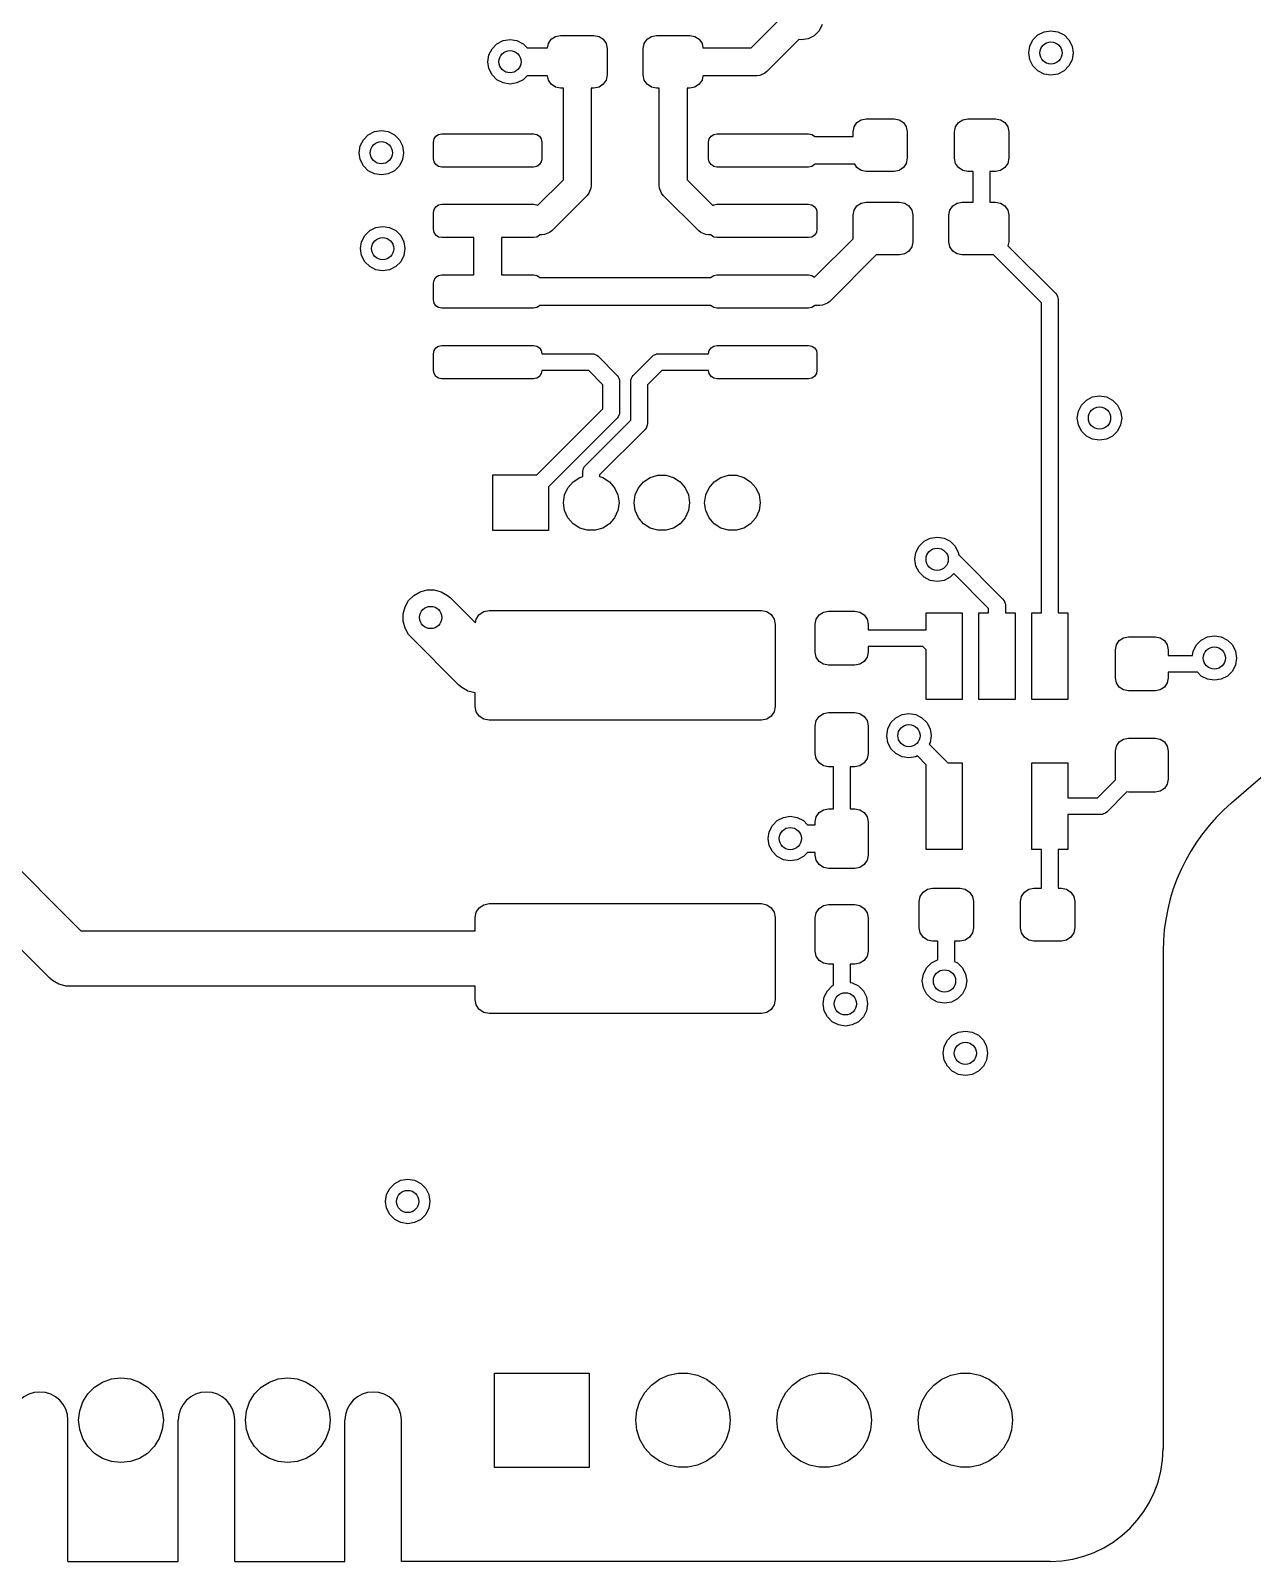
# Model space of a CAD drawing. Extents: x 116 to 183, y -110.2 to -37.6.
# Drawn here: x 149.55 to 171.53, y -110.24 to -82.69 of the extents above; entities that cross this region are included whole.
import ezdxf

# ---------------------------------------------------------------- set-up
doc = ezdxf.new("R2010")
doc.units = 0
doc.layers.add('BLACK', color=7, linetype='CONTINUOUS')

msp = doc.modelspace()

# ---------------------------------------------------------------- linework, layer by layer
at = {"layer": 'BLACK', "linetype": 'CONTINUOUS'}
for p, q in [((162.518446, -83), (163.021391, -82.497055)), ((163.795464, -82.580566), (163.738648, -82.692073)), ((157.941886, -82.926393), (158.053393, -82.869577)), ((158.053393, -82.869577), (158.177, -82.85)), ((158.177, -82.85), (158.300607, -82.869577)), ((158.300607, -82.869577), (158.412114, -82.926393)), ((158.868079, -82.921613), (158.919562, -82.844562)), ((158.919562, -82.844562), (158.996613, -82.793079)), ((158.996613, -82.793079), (159.0875, -82.775)), ((159.0875, -82.775), (159.6875, -82.775)), ((159.6875, -82.775), (159.778387, -82.793079)), ((159.778387, -82.793079), (159.855438, -82.844562)), ((159.855438, -82.844562), (159.906921, -82.921613)), ((160.593079, -82.921613), (160.644562, -82.844562)), ((160.644562, -82.844562), (160.721613, -82.793079)), ((160.721613, -82.793079), (160.8125, -82.775)), ((160.8125, -82.775), (161.4125, -82.775)), ((161.4125, -82.775), (161.503387, -82.793079)), ((161.503387, -82.793079), (161.580438, -82.844562)), ((161.580438, -82.844562), (161.631921, -82.921613)), ((163.374944, -82.850608), (162.798777, -83.426777)), ((163.415041, -82.856959), (163.374944, -82.850608)), ((163.538648, -82.837382), (163.415041, -82.856959)), ((163.650155, -82.780566), (163.538648, -82.837382)), ((163.738648, -82.692073), (163.650155, -82.780566)), ((167.529077, -82.966893), (167.585893, -82.855386)), ((167.585893, -82.855386), (167.674386, -82.766893)), ((167.674386, -82.766893), (167.785893, -82.710077)), ((167.785893, -82.710077), (167.9095, -82.6905)), ((167.9095, -82.6905), (168.033107, -82.710077)), ((168.033107, -82.710077), (168.144614, -82.766893)), ((168.144614, -82.766893), (168.233107, -82.855386)), ((168.233107, -82.855386), (168.289923, -82.966893)), ((157.777, -83.25), (157.796577, -83.126393)), ((157.796577, -83.126393), (157.853393, -83.014886)), ((157.853393, -83.014886), (157.941886, -82.926393)), ((158.412114, -82.926393), (158.485721, -83)), ((158.485721, -83), (158.852486, -83)), ((158.852486, -83), (158.868079, -82.921613)), ((159.906921, -82.921613), (159.925, -83.0125)), ((159.925, -83.0125), (159.925, -83.4875)), ((160.575, -83.0125), (160.593079, -82.921613)), ((160.575, -83.4875), (160.575, -83.0125)), ((161.631921, -82.921613), (161.647514, -83)), ((161.647514, -83), (162.518446, -83)), ((167.5095, -83.0905), (167.529077, -82.966893)), ((167.529077, -83.214107), (167.5095, -83.0905)), ((168.289923, -82.966893), (168.3095, -83.0905)), ((168.3095, -83.0905), (168.289923, -83.214107)), ((157.796577, -83.373607), (157.777, -83.25)), ((157.853393, -83.485114), (157.796577, -83.373607)), ((162.760893, -83.457867), (162.670773, -83.495196)), ((162.760897, -83.457862), (162.760893, -83.457867)), ((162.798777, -83.426777), (162.760897, -83.457862)), ((167.585893, -83.325614), (167.529077, -83.214107)), ((167.674386, -83.414107), (167.585893, -83.325614)), ((167.785893, -83.470923), (167.674386, -83.414107)), ((168.144614, -83.414107), (168.033107, -83.470923)), ((168.233107, -83.325614), (168.144614, -83.414107)), ((168.289923, -83.214107), (168.233107, -83.325614)), ((157.941886, -83.573607), (157.853393, -83.485114)), ((158.053393, -83.630423), (157.941886, -83.573607)), ((158.177, -83.65), (158.053393, -83.630423)), ((158.300607, -83.630423), (158.177, -83.65)), ((158.412114, -83.573607), (158.300607, -83.630423)), ((158.485721, -83.5), (158.412114, -83.573607)), ((158.852486, -83.5), (158.485721, -83.5)), ((158.868079, -83.578387), (158.852486, -83.5)), ((158.919562, -83.655438), (158.868079, -83.578387)), ((158.996613, -83.706921), (158.919562, -83.655438)), ((159.0875, -83.725), (158.996613, -83.706921)), ((159.1375, -83.725), (159.0875, -83.725)), ((159.1375, -85.373945), (159.1375, -83.725)), ((159.6875, -83.725), (159.6375, -83.725)), ((159.6375, -83.725), (159.6375, -85.477499)), ((159.778387, -83.706921), (159.6875, -83.725)), ((159.855438, -83.655438), (159.778387, -83.706921)), ((159.906921, -83.578387), (159.855438, -83.655438)), ((159.925, -83.4875), (159.906921, -83.578387)), ((160.593079, -83.578387), (160.575, -83.4875)), ((160.644562, -83.655438), (160.593079, -83.578387)), ((160.721613, -83.706921), (160.644562, -83.655438)), ((160.8125, -83.725), (160.721613, -83.706921)), ((160.8625, -83.725), (160.8125, -83.725)), ((160.8625, -85.477499), (160.8625, -83.725)), ((161.4125, -83.725), (161.3625, -83.725)), ((161.3625, -83.725), (161.3625, -85.373945)), ((161.503387, -83.706921), (161.4125, -83.725)), ((161.580438, -83.655438), (161.503387, -83.706921)), ((161.631921, -83.578387), (161.580438, -83.655438)), ((161.647514, -83.5), (161.631921, -83.578387)), ((162.622, -83.5), (161.647514, -83.5)), ((162.670773, -83.495196), (162.622, -83.5)), ((167.9095, -83.4905), (167.785893, -83.470923)), ((168.033107, -83.470923), (167.9095, -83.4905)), ((164.419562, -84.344562), (164.496613, -84.293079)), ((164.496613, -84.293079), (164.5875, -84.275)), ((164.5875, -84.275), (165.0875, -84.275)), ((165.0875, -84.275), (165.178387, -84.293079)), ((165.178387, -84.293079), (165.255438, -84.344562)), ((166.244562, -84.344562), (166.321613, -84.293079)), ((166.321613, -84.293079), (166.4125, -84.275)), ((166.4125, -84.275), (166.9125, -84.275)), ((166.9125, -84.275), (167.003387, -84.293079)), ((167.003387, -84.293079), (167.080438, -84.344562)), ((155.538893, -84.652386), (155.627386, -84.563893)), ((155.627386, -84.563893), (155.738893, -84.507077)), ((155.738893, -84.507077), (155.8625, -84.4875)), ((155.8625, -84.4875), (155.986107, -84.507077)), ((155.986107, -84.507077), (156.097614, -84.563893)), ((156.097614, -84.563893), (156.186107, -84.652386)), ((156.843934, -84.588934), (156.892597, -84.556418)), ((156.892597, -84.556418), (156.95, -84.545)), ((156.95, -84.545), (158.6, -84.545)), ((158.6, -84.545), (158.657403, -84.556418)), ((158.657403, -84.556418), (158.706066, -84.588934)), ((161.793934, -84.588934), (161.842597, -84.556418)), ((161.842597, -84.556418), (161.9, -84.545)), ((161.9, -84.545), (163.55, -84.545)), ((163.55, -84.545), (163.607403, -84.556418)), ((163.607403, -84.556418), (163.656066, -84.588934)), ((164.35, -84.5125), (164.368079, -84.421613)), ((164.35, -84.595), (164.35, -84.5125)), ((164.368079, -84.421613), (164.419562, -84.344562)), ((165.255438, -84.344562), (165.306921, -84.421613)), ((165.306921, -84.421613), (165.325, -84.5125)), ((165.325, -84.5125), (165.325, -84.9875)), ((166.175, -84.5125), (166.193079, -84.421613)), ((166.175, -84.9875), (166.175, -84.5125)), ((166.193079, -84.421613), (166.244562, -84.344562)), ((167.080438, -84.344562), (167.131921, -84.421613)), ((167.131921, -84.421613), (167.15, -84.5125)), ((167.15, -84.5125), (167.15, -84.9875)), ((155.4625, -84.8875), (155.482077, -84.763893)), ((155.482077, -84.763893), (155.538893, -84.652386)), ((156.186107, -84.652386), (156.242923, -84.763893)), ((156.242923, -84.763893), (156.2625, -84.8875)), ((156.8, -84.695), (156.811418, -84.637597)), ((156.8, -84.995), (156.8, -84.695)), ((156.811418, -84.637597), (156.843934, -84.588934)), ((158.706066, -84.588934), (158.738582, -84.637597)), ((158.738582, -84.637597), (158.75, -84.695)), ((158.75, -84.695), (158.75, -84.995)), ((161.75, -84.695), (161.761418, -84.637597)), ((161.75, -84.995), (161.75, -84.695)), ((161.761418, -84.637597), (161.793934, -84.588934)), ((163.656066, -84.588934), (163.660119, -84.595)), ((163.660119, -84.595), (164.35, -84.595)), ((155.482077, -85.011107), (155.4625, -84.8875)), ((155.538893, -85.122614), (155.482077, -85.011107)), ((156.242923, -85.011107), (156.186107, -85.122614)), ((156.2625, -84.8875), (156.242923, -85.011107)), ((156.811418, -85.052403), (156.8, -84.995)), ((156.843934, -85.101066), (156.811418, -85.052403)), ((156.892597, -85.133582), (156.843934, -85.101066)), ((158.706066, -85.101066), (158.657403, -85.133582)), ((158.738582, -85.052403), (158.706066, -85.101066)), ((158.75, -84.995), (158.738582, -85.052403)), ((161.761418, -85.052403), (161.75, -84.995)), ((161.793934, -85.101066), (161.761418, -85.052403)), ((161.842597, -85.133582), (161.793934, -85.101066)), ((163.656066, -85.101066), (163.607403, -85.133582)), ((163.660119, -85.095), (163.656066, -85.101066)), ((164.379179, -85.095), (163.660119, -85.095)), ((164.419562, -85.155438), (164.379179, -85.095)), ((165.306921, -85.078387), (165.255438, -85.155438)), ((165.325, -84.9875), (165.306921, -85.078387)), ((166.193079, -85.078387), (166.175, -84.9875)), ((166.244562, -85.155438), (166.193079, -85.078387)), ((167.131921, -85.078387), (167.080438, -85.155438)), ((167.15, -84.9875), (167.131921, -85.078387)), ((155.627386, -85.211107), (155.538893, -85.122614)), ((155.738893, -85.267923), (155.627386, -85.211107)), ((155.8625, -85.2875), (155.738893, -85.267923)), ((155.986107, -85.267923), (155.8625, -85.2875)), ((156.097614, -85.211107), (155.986107, -85.267923)), ((156.186107, -85.122614), (156.097614, -85.211107)), ((156.95, -85.145), (156.892597, -85.133582)), ((158.6, -85.145), (156.95, -85.145)), ((158.657403, -85.133582), (158.6, -85.145)), ((158.673962, -85.837482), (159.1375, -85.373945)), ((161.3625, -85.373945), (161.826037, -85.837483)), ((161.9, -85.145), (161.842597, -85.133582)), ((163.55, -85.145), (161.9, -85.145)), ((163.607403, -85.133582), (163.55, -85.145)), ((164.496613, -85.206921), (164.419562, -85.155438)), ((164.5875, -85.225), (164.496613, -85.206921)), ((165.0875, -85.225), (164.5875, -85.225)), ((165.178387, -85.206921), (165.0875, -85.225)), ((165.255438, -85.155438), (165.178387, -85.206921)), ((166.321613, -85.206921), (166.244562, -85.155438)), ((166.4125, -85.225), (166.321613, -85.206921)), ((166.5125, -85.225), (166.4125, -85.225)), ((166.5125, -85.775), (166.5125, -85.225)), ((166.9125, -85.225), (166.8125, -85.225)), ((166.8125, -85.225), (166.8125, -85.775)), ((167.003387, -85.206921), (166.9125, -85.225)), ((167.080438, -85.155438), (167.003387, -85.206921)), ((159.564277, -85.654275), (158.926776, -86.291777)), ((159.595368, -85.616391), (159.564277, -85.654275)), ((159.632697, -85.526271), (159.595368, -85.616391)), ((159.6375, -85.477499), (159.632697, -85.526261)), ((159.632697, -85.526261), (159.632697, -85.526271)), ((160.867304, -85.526272), (160.8625, -85.477499)), ((160.904633, -85.616392), (160.867304, -85.526272)), ((160.904637, -85.616396), (160.904633, -85.616392)), ((160.935723, -85.654276), (160.904637, -85.616396)), ((161.573225, -86.291777), (160.935723, -85.654276)), ((156.8, -85.965), (156.811418, -85.907597)), ((156.811418, -85.907597), (156.843934, -85.858934)), ((156.843934, -85.858934), (156.892597, -85.826418)), ((156.892597, -85.826418), (156.95, -85.815)), ((156.95, -85.815), (158.6, -85.815)), ((158.6, -85.815), (158.657403, -85.826418)), ((158.657403, -85.826418), (158.673962, -85.837482)), ((161.826037, -85.837483), (161.842597, -85.826418)), ((161.842597, -85.826418), (161.9, -85.815)), ((161.9, -85.815), (163.55, -85.815)), ((163.55, -85.815), (163.607403, -85.826418)), ((163.607403, -85.826418), (163.656066, -85.858934)), ((163.656066, -85.858934), (163.688582, -85.907597)), ((163.688582, -85.907597), (163.7, -85.965)), ((164.35, -86.0125), (164.368079, -85.921613)), ((164.368079, -85.921613), (164.419562, -85.844562)), ((164.419562, -85.844562), (164.496613, -85.793079)), ((164.496613, -85.793079), (164.5875, -85.775)), ((164.5875, -85.775), (165.1875, -85.775)), ((165.1875, -85.775), (165.278387, -85.793079)), ((165.278387, -85.793079), (165.355438, -85.844562)), ((165.355438, -85.844562), (165.406921, -85.921613)), ((165.406921, -85.921613), (165.425, -86.0125)), ((166.075, -86.0125), (166.093079, -85.921613)), ((166.093079, -85.921613), (166.144562, -85.844562)), ((166.144562, -85.844562), (166.221613, -85.793079)), ((166.221613, -85.793079), (166.3125, -85.775)), ((166.3125, -85.775), (166.5125, -85.775)), ((166.8125, -85.775), (166.9125, -85.775)), ((166.9125, -85.775), (167.003387, -85.793079)), ((167.003387, -85.793079), (167.080438, -85.844562)), ((167.080438, -85.844562), (167.131921, -85.921613)), ((167.131921, -85.921613), (167.15, -86.0125)), ((155.763893, -86.232077), (155.8875, -86.2125)), ((155.8875, -86.2125), (156.011107, -86.232077)), ((156.8, -86.265), (156.8, -85.965)), ((163.7, -85.965), (163.7, -86.265)), ((164.35, -86.433946), (164.35, -86.0125)), ((165.425, -86.0125), (165.425, -86.4875)), ((166.075, -86.4875), (166.075, -86.0125)), ((167.15, -86.0125), (167.15, -86.4875)), ((155.4875, -86.6125), (155.507077, -86.488893)), ((155.507077, -86.488893), (155.563893, -86.377386)), ((155.563893, -86.377386), (155.652386, -86.288893)), ((155.652386, -86.288893), (155.763893, -86.232077)), ((156.011107, -86.232077), (156.122614, -86.288893)), ((156.122614, -86.288893), (156.211107, -86.377386)), ((156.211107, -86.377386), (156.267923, -86.488893)), ((156.267923, -86.488893), (156.2875, -86.6125)), ((156.811418, -86.322403), (156.8, -86.265)), ((156.843934, -86.371066), (156.811418, -86.322403)), ((156.892597, -86.403582), (156.843934, -86.371066)), ((156.95, -86.415), (156.892597, -86.403582)), ((157.525, -86.415), (156.95, -86.415)), ((157.525, -87.085), (157.525, -86.415)), ((158.6, -86.415), (158.025, -86.415)), ((158.025, -86.415), (158.025, -87.085)), ((158.657403, -86.403582), (158.6, -86.415)), ((158.706066, -86.371066), (158.657403, -86.403582)), ((158.710119, -86.365), (158.706066, -86.371066)), ((158.749999, -86.365), (158.710119, -86.365)), ((158.798772, -86.360196), (158.749999, -86.365)), ((158.888892, -86.322867), (158.798772, -86.360196)), ((158.888896, -86.322862), (158.888892, -86.322867)), ((158.926776, -86.291777), (158.888896, -86.322862)), ((161.611109, -86.322868), (161.573225, -86.291777)), ((161.701229, -86.360197), (161.611109, -86.322868)), ((161.701238, -86.360197), (161.701229, -86.360197)), ((161.750001, -86.365), (161.701238, -86.360197)), ((161.789881, -86.365), (161.750001, -86.365)), ((161.793934, -86.371066), (161.789881, -86.365)), ((161.842597, -86.403582), (161.793934, -86.371066)), ((161.9, -86.415), (161.842597, -86.403582)), ((163.55, -86.415), (161.9, -86.415)), ((163.607403, -86.403582), (163.55, -86.415)), ((163.656066, -86.371066), (163.607403, -86.403582)), ((163.655434, -87.128511), (164.35, -86.433946)), ((163.688582, -86.322403), (163.656066, -86.371066)), ((163.7, -86.265), (163.688582, -86.322403)), ((165.425, -86.4875), (165.406921, -86.578387)), ((166.093079, -86.578387), (166.075, -86.4875)), ((167.15, -86.4875), (167.135421, -86.560789)), ((155.507077, -86.736107), (155.4875, -86.6125)), ((155.563893, -86.847614), (155.507077, -86.736107)), ((156.267923, -86.736107), (156.211107, -86.847614)), ((156.2875, -86.6125), (156.267923, -86.736107)), ((164.766053, -86.725), (163.929277, -87.561777)), ((165.1875, -86.725), (164.766053, -86.725)), ((165.278387, -86.706921), (165.1875, -86.725)), ((165.355438, -86.655438), (165.278387, -86.706921)), ((165.406921, -86.578387), (165.355438, -86.655438)), ((166.144562, -86.655438), (166.093079, -86.578387)), ((166.221613, -86.706921), (166.144562, -86.655438)), ((166.3125, -86.725), (166.221613, -86.706921)), ((166.875368, -86.725), (166.3125, -86.725)), ((167.739, -87.588632), (166.875368, -86.725)), ((167.135421, -86.560789), (167.995066, -87.420434)), ((155.652386, -86.936107), (155.563893, -86.847614)), ((155.763893, -86.992923), (155.652386, -86.936107)), ((155.8875, -87.0125), (155.763893, -86.992923)), ((156.011107, -86.992923), (155.8875, -87.0125)), ((156.122614, -86.936107), (156.011107, -86.992923)), ((156.211107, -86.847614), (156.122614, -86.936107)), ((156.8, -87.235), (156.811418, -87.177597)), ((156.8, -87.535), (156.8, -87.235)), ((156.811418, -87.177597), (156.843934, -87.128934)), ((156.843934, -87.128934), (156.892597, -87.096418)), ((156.892597, -87.096418), (156.95, -87.085)), ((156.95, -87.085), (157.525, -87.085)), ((158.025, -87.085), (158.6, -87.085)), ((158.6, -87.085), (158.657403, -87.096418)), ((158.657403, -87.096418), (158.706066, -87.128934)), ((158.706066, -87.128934), (158.710119, -87.135)), ((158.710119, -87.135), (161.789881, -87.135)), ((161.789881, -87.135), (161.793934, -87.128934)), ((161.793934, -87.128934), (161.842597, -87.096418)), ((161.842597, -87.096418), (161.9, -87.085)), ((161.9, -87.085), (163.55, -87.085)), ((163.55, -87.085), (163.607403, -87.096418)), ((163.607403, -87.096418), (163.655434, -87.128511)), ((156.811418, -87.592403), (156.8, -87.535)), ((156.843934, -87.641066), (156.811418, -87.592403)), ((163.891393, -87.592867), (163.801273, -87.630196)), ((163.891397, -87.592862), (163.891393, -87.592867)), ((163.929277, -87.561777), (163.891397, -87.592862)), ((167.739, -93.167), (167.739, -87.588632)), ((167.995066, -87.420434), (168.013721, -87.443165)), ((168.013721, -87.443165), (168.02684, -87.474839)), ((168.02684, -87.474839), (168.036118, -87.497236)), ((168.036118, -87.497236), (168.039, -87.5265)), ((168.039, -87.5265), (168.039, -93.167)), ((156.892597, -87.673582), (156.843934, -87.641066)), ((156.95, -87.685), (156.892597, -87.673582)), ((158.6, -87.685), (156.95, -87.685)), ((158.657403, -87.673582), (158.6, -87.685)), ((158.706066, -87.641066), (158.657403, -87.673582)), ((158.710119, -87.635), (158.706066, -87.641066)), ((161.789881, -87.635), (158.710119, -87.635)), ((161.793934, -87.641066), (161.789881, -87.635)), ((161.842597, -87.673582), (161.793934, -87.641066)), ((161.9, -87.685), (161.842597, -87.673582)), ((163.55, -87.685), (161.9, -87.685)), ((163.607403, -87.673582), (163.55, -87.685)), ((163.656066, -87.641066), (163.607403, -87.673582)), ((163.660119, -87.635), (163.656066, -87.641066)), ((163.7525, -87.635), (163.660119, -87.635)), ((163.801273, -87.630196), (163.7525, -87.635)), ((156.811418, -88.447597), (156.843934, -88.398934)), ((156.843934, -88.398934), (156.892597, -88.366418)), ((156.892597, -88.366418), (156.95, -88.355)), ((156.95, -88.355), (158.6, -88.355)), ((158.6, -88.355), (158.657403, -88.366418)), ((158.657403, -88.366418), (158.706066, -88.398934)), ((158.706066, -88.398934), (158.738582, -88.447597)), ((161.761418, -88.447597), (161.793934, -88.398934)), ((161.793934, -88.398934), (161.842597, -88.366418)), ((161.842597, -88.366418), (161.9, -88.355)), ((161.9, -88.355), (163.55, -88.355)), ((163.55, -88.355), (163.607403, -88.366418)), ((163.607403, -88.366418), (163.656066, -88.398934)), ((163.656066, -88.398934), (163.688582, -88.447597)), ((156.8, -88.505), (156.811418, -88.447597)), ((156.8, -88.805), (156.8, -88.505)), ((158.738582, -88.447597), (158.75, -88.505)), ((158.75, -88.505), (159.655, -88.505)), ((159.655, -88.505), (159.684264, -88.507882)), ((159.684264, -88.507882), (159.706661, -88.517159)), ((159.706661, -88.517159), (159.738335, -88.530279)), ((159.738335, -88.530279), (159.761066, -88.548934)), ((159.761066, -88.548934), (160.106066, -88.893934)), ((160.393934, -88.893934), (160.738934, -88.548934)), ((160.738934, -88.548934), (160.761665, -88.530279)), ((160.761665, -88.530279), (160.793339, -88.517159)), ((160.793339, -88.517159), (160.815736, -88.507882)), ((160.815736, -88.507882), (160.845, -88.505)), ((160.845, -88.505), (161.75, -88.505)), ((161.75, -88.505), (161.761418, -88.447597)), ((163.688582, -88.447597), (163.7, -88.505)), ((163.7, -88.505), (163.7, -88.805)), ((156.811418, -88.862403), (156.8, -88.805)), ((156.843934, -88.911066), (156.811418, -88.862403)), ((156.892597, -88.943582), (156.843934, -88.911066)), ((156.95, -88.955), (156.892597, -88.943582)), ((158.6, -88.955), (156.95, -88.955)), ((158.657403, -88.943582), (158.6, -88.955)), ((158.706066, -88.911066), (158.657403, -88.943582)), ((158.738582, -88.862403), (158.706066, -88.911066)), ((158.75, -88.805), (158.738582, -88.862403)), ((159.592868, -88.805), (158.75, -88.805)), ((159.85, -89.062132), (159.592868, -88.805)), ((160.106066, -88.893934), (160.124721, -88.916665)), ((160.124721, -88.916665), (160.135123, -88.941778)), ((160.135123, -88.941778), (160.147118, -88.970736)), ((160.147118, -88.970736), (160.15, -89)), ((160.35, -89), (160.352882, -88.970736)), ((160.352882, -88.970736), (160.364877, -88.941778)), ((160.364877, -88.941778), (160.375279, -88.916665)), ((160.375279, -88.916665), (160.393934, -88.893934)), ((160.907132, -88.805), (160.65, -89.062132)), ((161.75, -88.805), (160.907132, -88.805)), ((161.761418, -88.862403), (161.75, -88.805)), ((161.793934, -88.911066), (161.761418, -88.862403)), ((161.842597, -88.943582), (161.793934, -88.911066)), ((161.9, -88.955), (161.842597, -88.943582)), ((163.55, -88.955), (161.9, -88.955)), ((163.607403, -88.943582), (163.55, -88.955)), ((163.656066, -88.911066), (163.607403, -88.943582)), ((163.688582, -88.862403), (163.656066, -88.911066)), ((163.7, -88.805), (163.688582, -88.862403)), ((140.57994, -89.010834), (150.456607, -98.8875)), ((159.85, -89.492868), (159.85, -89.062132)), ((160.15, -89), (160.15, -89.555)), ((160.35, -89.699974), (160.35, -89)), ((160.65, -89.062132), (160.65, -89.762106)), ((158.656868, -90.686), (159.85, -89.492868)), ((168.402577, -89.538393), (168.459393, -89.426886)), ((168.459393, -89.426886), (168.547886, -89.338393)), ((168.547886, -89.338393), (168.659393, -89.281577)), ((168.659393, -89.281577), (168.783, -89.262)), ((168.783, -89.262), (168.906607, -89.281577)), ((168.906607, -89.281577), (169.018114, -89.338393)), ((169.018114, -89.338393), (169.106607, -89.426886)), ((169.106607, -89.426886), (169.163423, -89.538393)), ((149.895947, -99.741054), (139.727447, -89.572553)), ((160.106066, -89.661066), (158.869, -90.898132)), ((159.532934, -90.51704), (160.35, -89.699974)), ((160.124721, -89.638336), (160.106066, -89.661066)), ((160.147118, -89.584263), (160.124721, -89.638336)), ((160.15, -89.555), (160.147118, -89.584263)), ((160.647118, -89.791369), (160.624721, -89.845441)), ((160.65, -89.762106), (160.647118, -89.791369)), ((168.383, -89.662), (168.402577, -89.538393)), ((168.402577, -89.785607), (168.383, -89.662)), ((168.459393, -89.897114), (168.402577, -89.785607)), ((169.163423, -89.785607), (169.106607, -89.897114)), ((169.163423, -89.538393), (169.183, -89.662)), ((169.183, -89.662), (169.163423, -89.785607)), ((160.606066, -89.868172), (159.789, -90.685238)), ((160.624721, -89.845441), (160.606066, -89.868172)), ((168.547886, -89.985607), (168.459393, -89.897114)), ((168.659393, -90.042423), (168.547886, -89.985607)), ((168.783, -90.062), (168.659393, -90.042423)), ((168.906607, -90.042423), (168.783, -90.062)), ((169.018114, -89.985607), (168.906607, -90.042423)), ((169.106607, -89.897114), (169.018114, -89.985607)), ((159.489, -90.623106), (159.491882, -90.593842)), ((159.489, -90.714239), (159.489, -90.623106)), ((159.491882, -90.593842), (159.501159, -90.571445)), ((159.501159, -90.571445), (159.514279, -90.539771)), ((159.514279, -90.539771), (159.532934, -90.51704)), ((157.869, -91.686), (157.869, -90.686)), ((157.869, -90.686), (158.656868, -90.686)), ((158.869, -90.898132), (158.869, -91.686)), ((159.218373, -90.91568), (159.31157, -90.808125)), ((159.31157, -90.808125), (159.431292, -90.731184)), ((159.431292, -90.731184), (159.489, -90.714239)), ((159.789, -90.685238), (159.789, -90.714239)), ((159.789, -90.714239), (159.846708, -90.731184)), ((159.846708, -90.731184), (159.96643, -90.808125)), ((159.96643, -90.808125), (160.059627, -90.91568)), ((160.488373, -90.91568), (160.58157, -90.808125)), ((160.58157, -90.808125), (160.701292, -90.731184)), ((160.701292, -90.731184), (160.837843, -90.691089)), ((160.837843, -90.691089), (160.980157, -90.691089)), ((160.980157, -90.691089), (161.116708, -90.731184)), ((161.116708, -90.731184), (161.23643, -90.808125)), ((161.23643, -90.808125), (161.329627, -90.91568)), ((161.758373, -90.91568), (161.85157, -90.808125)), ((161.85157, -90.808125), (161.971292, -90.731184)), ((161.971292, -90.731184), (162.107843, -90.691089)), ((162.107843, -90.691089), (162.250157, -90.691089)), ((162.250157, -90.691089), (162.386708, -90.731184)), ((162.386708, -90.731184), (162.50643, -90.808125)), ((162.50643, -90.808125), (162.599627, -90.91568)), ((159.139, -91.186), (159.159254, -91.045134)), ((159.159254, -91.045134), (159.218373, -90.91568)), ((160.059627, -90.91568), (160.118746, -91.045134)), ((160.118746, -91.045134), (160.139, -91.186)), ((160.409, -91.186), (160.429254, -91.045134)), ((160.429254, -91.045134), (160.488373, -90.91568)), ((161.329627, -90.91568), (161.388746, -91.045134)), ((161.388746, -91.045134), (161.409, -91.186)), ((161.679, -91.186), (161.699254, -91.045134)), ((161.699254, -91.045134), (161.758373, -90.91568)), ((162.599627, -90.91568), (162.658746, -91.045134)), ((162.658746, -91.045134), (162.679, -91.186)), ((159.159254, -91.326866), (159.139, -91.186)), ((159.218373, -91.45632), (159.159254, -91.326866)), ((160.118746, -91.326866), (160.059627, -91.45632)), ((160.139, -91.186), (160.118746, -91.326866)), ((160.429254, -91.326866), (160.409, -91.186)), ((160.488373, -91.45632), (160.429254, -91.326866)), ((161.388746, -91.326866), (161.329627, -91.45632)), ((161.409, -91.186), (161.388746, -91.326866)), ((161.699254, -91.326866), (161.679, -91.186)), ((161.758373, -91.45632), (161.699254, -91.326866)), ((162.658746, -91.326866), (162.599627, -91.45632)), ((162.679, -91.186), (162.658746, -91.326866)), ((158.869, -91.686), (157.869, -91.686)), ((159.31157, -91.563875), (159.218373, -91.45632)), ((159.431292, -91.640816), (159.31157, -91.563875)), ((159.567843, -91.680911), (159.431292, -91.640816)), ((159.710157, -91.680911), (159.567843, -91.680911)), ((159.846708, -91.640816), (159.710157, -91.680911)), ((159.96643, -91.563875), (159.846708, -91.640816)), ((160.059627, -91.45632), (159.96643, -91.563875)), ((160.58157, -91.563875), (160.488373, -91.45632)), ((160.701292, -91.640816), (160.58157, -91.563875)), ((160.837843, -91.680911), (160.701292, -91.640816)), ((160.980157, -91.680911), (160.837843, -91.680911)), ((161.116708, -91.640816), (160.980157, -91.680911)), ((161.23643, -91.563875), (161.116708, -91.640816)), ((161.329627, -91.45632), (161.23643, -91.563875)), ((161.85157, -91.563875), (161.758373, -91.45632)), ((161.971292, -91.640816), (161.85157, -91.563875)), ((162.107843, -91.680911), (161.971292, -91.640816)), ((162.250157, -91.680911), (162.107843, -91.680911)), ((162.386708, -91.640816), (162.250157, -91.680911)), ((162.50643, -91.563875), (162.386708, -91.640816)), ((162.599627, -91.45632), (162.50643, -91.563875)), ((165.481577, -92.078393), (165.538393, -91.966886)), ((165.538393, -91.966886), (165.626886, -91.878393)), ((165.626886, -91.878393), (165.738393, -91.821577)), ((165.738393, -91.821577), (165.862, -91.802)), ((165.862, -91.802), (165.985607, -91.821577)), ((165.985607, -91.821577), (166.097114, -91.878393)), ((166.097114, -91.878393), (166.185607, -91.966886)), ((166.185607, -91.966886), (166.242423, -92.078393)), ((165.462, -92.202), (165.481577, -92.078393)), ((165.481577, -92.325607), (165.462, -92.202)), ((166.242423, -92.078393), (166.249554, -92.123422)), ((166.249554, -92.123422), (167.045066, -92.918934)), ((165.538393, -92.437114), (165.481577, -92.325607)), ((165.626886, -92.525607), (165.538393, -92.437114)), ((165.738393, -92.582423), (165.626886, -92.525607)), ((166.097114, -92.525607), (165.985607, -92.582423)), ((166.162294, -92.460426), (166.097114, -92.525607)), ((166.789, -93.087132), (166.162294, -92.460426)), ((156.44562, -92.853324), (156.558658, -92.78806)), ((156.558658, -92.78806), (156.684737, -92.754277)), ((156.684737, -92.754277), (156.815263, -92.754277)), ((156.815263, -92.754277), (156.941342, -92.78806)), ((156.941342, -92.78806), (157.05438, -92.853324)), ((165.862, -92.602), (165.738393, -92.582423)), ((165.985607, -92.582423), (165.862, -92.602)), ((156.254277, -93.184737), (156.28806, -93.058658)), ((156.28806, -93.058658), (156.353324, -92.94562)), ((156.353324, -92.94562), (156.44562, -92.853324)), ((157.05438, -92.853324), (157.103553, -92.896447)), ((157.103553, -92.896447), (157.555326, -93.34822)), ((166.789, -93.167), (166.789, -93.087132)), ((167.045066, -92.918934), (167.063721, -92.941665)), ((167.063721, -92.941665), (167.065359, -92.94562)), ((167.065359, -92.94562), (167.086118, -92.995736)), ((167.086118, -92.995736), (167.089, -93.025)), ((167.089, -93.025), (167.089, -93.167)), ((156.254277, -93.315263), (156.254277, -93.184737)), ((156.28806, -93.441342), (156.254277, -93.315263)), ((157.555326, -93.34822), (157.56903, -93.279329)), ((157.56903, -93.279329), (157.623223, -93.198223)), ((157.623223, -93.198223), (157.704329, -93.14403)), ((157.704329, -93.14403), (157.8, -93.125001)), ((157.8, -93.125001), (162.700001, -93.125)), ((162.700001, -93.125), (162.795671, -93.14403)), ((162.795671, -93.14403), (162.876777, -93.198223)), ((162.876777, -93.198223), (162.93097, -93.279329)), ((162.93097, -93.279329), (162.949999, -93.375)), ((162.949999, -93.375), (162.95, -94.850001)), ((163.67, -93.3725), (163.688079, -93.281613)), ((163.67, -93.8725), (163.67, -93.3725)), ((163.688079, -93.281613), (163.739562, -93.204562)), ((163.739562, -93.204562), (163.816613, -93.153079)), ((163.816613, -93.153079), (163.9075, -93.135)), ((163.9075, -93.135), (164.3825, -93.135)), ((164.3825, -93.135), (164.473387, -93.153079)), ((164.473387, -93.153079), (164.550438, -93.204562)), ((164.550438, -93.204562), (164.601921, -93.281613)), ((164.601921, -93.281613), (164.62, -93.3725)), ((164.62, -93.3725), (164.62, -93.4725)), ((165.664, -93.4725), (165.664, -93.167)), ((165.664, -93.167), (166.314, -93.167)), ((166.314, -93.167), (166.314, -94.727)), ((166.614, -94.727), (166.614, -93.167)), ((166.614, -93.167), (166.789, -93.167)), ((167.089, -93.167), (167.264, -93.167)), ((167.264, -93.167), (167.264, -94.727)), ((167.564, -94.727), (167.564, -93.167)), ((167.564, -93.167), (167.739, -93.167)), ((168.039, -93.167), (168.214, -93.167)), ((168.214, -93.167), (168.214, -94.727)), ((156.353324, -93.55438), (156.28806, -93.441342)), ((156.396447, -93.603553), (156.353324, -93.55438)), ((157.258946, -94.466053), (156.396447, -93.603553)), ((164.62, -93.4725), (165.664, -93.4725)), ((169.139562, -93.665562), (169.216613, -93.614079)), ((169.216613, -93.614079), (169.3075, -93.596)), ((169.3075, -93.596), (169.7825, -93.596)), ((169.7825, -93.596), (169.873387, -93.614079)), ((169.873387, -93.614079), (169.950438, -93.665562)), ((170.526393, -93.744886), (170.614886, -93.656393)), ((170.614886, -93.656393), (170.726393, -93.599577)), ((170.726393, -93.599577), (170.85, -93.58)), ((170.85, -93.58), (170.973607, -93.599577)), ((170.973607, -93.599577), (171.085114, -93.656393)), ((171.085114, -93.656393), (171.173607, -93.744886)), ((163.688079, -93.963387), (163.67, -93.8725)), ((164.62, -93.8725), (164.601921, -93.963387)), ((165.602368, -93.7725), (164.62, -93.7725)), ((164.62, -93.7725), (164.62, -93.8725)), ((165.664, -93.834132), (165.602368, -93.7725)), ((165.664, -94.727), (165.664, -93.834132)), ((169.07, -93.8335), (169.088079, -93.742613)), ((169.07, -94.3335), (169.07, -93.8335)), ((169.088079, -93.742613), (169.139562, -93.665562)), ((169.950438, -93.665562), (170.001921, -93.742613)), ((170.001921, -93.742613), (170.02, -93.8335)), ((170.02, -93.8335), (170.02, -93.9335)), ((170.02, -93.9335), (170.457365, -93.9335)), ((170.457365, -93.9335), (170.469577, -93.856393)), ((170.469577, -93.856393), (170.526393, -93.744886)), ((171.173607, -93.744886), (171.230423, -93.856393)), ((171.230423, -93.856393), (171.25, -93.98)), ((163.739562, -94.040438), (163.688079, -93.963387)), ((163.816613, -94.091921), (163.739562, -94.040438)), ((163.9075, -94.11), (163.816613, -94.091921)), ((164.3825, -94.11), (163.9075, -94.11)), ((164.473387, -94.091921), (164.3825, -94.11)), ((164.550438, -94.040438), (164.473387, -94.091921)), ((164.601921, -93.963387), (164.550438, -94.040438)), ((171.230423, -94.103607), (171.173607, -94.215114)), ((171.25, -93.98), (171.230423, -94.103607)), ((157.30811, -94.509168), (157.258946, -94.466053)), ((169.088079, -94.424387), (169.07, -94.3335)), ((169.139562, -94.501438), (169.088079, -94.424387)), ((170.001921, -94.424387), (169.950438, -94.501438)), ((170.02, -94.3335), (170.001921, -94.424387)), ((170.544779, -94.2335), (170.02, -94.2335)), ((170.02, -94.2335), (170.02, -94.3335)), ((170.614886, -94.303607), (170.544779, -94.2335)), ((170.726393, -94.360423), (170.614886, -94.303607)), ((170.85, -94.38), (170.726393, -94.360423)), ((170.973607, -94.360423), (170.85, -94.38)), ((171.085114, -94.303607), (170.973607, -94.360423)), ((171.173607, -94.215114), (171.085114, -94.303607)), ((157.308119, -94.509177), (157.30811, -94.509168)), ((157.4152, -94.571), (157.308119, -94.509177)), ((157.421158, -94.57444), (157.4152, -94.571)), ((157.547237, -94.608223), (157.421158, -94.57444)), ((157.547252, -94.608223), (157.547237, -94.608223)), ((157.55, -94.608403), (157.547252, -94.608223)), ((157.550001, -94.85), (157.55, -94.608403)), ((166.314, -94.727), (165.664, -94.727)), ((167.264, -94.727), (166.614, -94.727)), ((168.214, -94.727), (167.564, -94.727)), ((169.216613, -94.552921), (169.139562, -94.501438)), ((169.3075, -94.571), (169.216613, -94.552921)), ((169.7825, -94.571), (169.3075, -94.571)), ((169.873387, -94.552921), (169.7825, -94.571)), ((169.950438, -94.501438), (169.873387, -94.552921)), ((157.56903, -94.945671), (157.550001, -94.85)), ((157.623223, -95.026777), (157.56903, -94.945671)), ((157.704329, -95.08097), (157.623223, -95.026777)), ((162.876777, -95.026777), (162.795671, -95.08097)), ((162.93097, -94.945671), (162.876777, -95.026777)), ((162.95, -94.850001), (162.93097, -94.945671)), ((163.688079, -95.106613), (163.739562, -95.029562)), ((163.739562, -95.029562), (163.816613, -94.978079)), ((163.816613, -94.978079), (163.9075, -94.96)), ((163.9075, -94.96), (164.3825, -94.96)), ((164.3825, -94.96), (164.473387, -94.978079)), ((164.473387, -94.978079), (164.550438, -95.029562)), ((164.550438, -95.029562), (164.601921, -95.106613)), ((165.118886, -95.053393), (165.230393, -94.996577)), ((165.230393, -94.996577), (165.354, -94.977)), ((165.354, -94.977), (165.477607, -94.996577)), ((165.477607, -94.996577), (165.589114, -95.053393)), ((157.799999, -95.1), (157.704329, -95.08097)), ((162.7, -95.099999), (157.799999, -95.1)), ((162.795671, -95.08097), (162.7, -95.099999)), ((163.67, -95.1975), (163.688079, -95.106613)), ((163.67, -95.6975), (163.67, -95.1975)), ((164.601921, -95.106613), (164.62, -95.1975)), ((164.62, -95.1975), (164.62, -95.6975)), ((164.954, -95.377), (164.973577, -95.253393)), ((164.973577, -95.253393), (165.030393, -95.141886)), ((165.030393, -95.141886), (165.118886, -95.053393)), ((165.589114, -95.053393), (165.677607, -95.141886)), ((165.677607, -95.141886), (165.734423, -95.253393)), ((165.734423, -95.253393), (165.754, -95.377)), ((164.973577, -95.500607), (164.954, -95.377)), ((165.030393, -95.612114), (164.973577, -95.500607)), ((165.734423, -95.500607), (165.71934, -95.530208)), ((165.71934, -95.530208), (166.056132, -95.867)), ((165.754, -95.377), (165.734423, -95.500607)), ((169.07, -95.6585), (169.088079, -95.567613)), ((169.088079, -95.567613), (169.139562, -95.490562)), ((169.139562, -95.490562), (169.216613, -95.439079)), ((169.216613, -95.439079), (169.3075, -95.421)), ((169.3075, -95.421), (169.7825, -95.421)), ((169.7825, -95.421), (169.873387, -95.439079)), ((169.873387, -95.439079), (169.950438, -95.490562)), ((169.950438, -95.490562), (170.001921, -95.567613)), ((170.001921, -95.567613), (170.02, -95.6585)), ((163.688079, -95.788387), (163.67, -95.6975)), ((163.739562, -95.865438), (163.688079, -95.788387)), ((164.601921, -95.788387), (164.550438, -95.865438)), ((164.62, -95.6975), (164.601921, -95.788387)), ((165.118886, -95.700607), (165.030393, -95.612114)), ((165.230393, -95.757423), (165.118886, -95.700607)), ((165.354, -95.777), (165.230393, -95.757423)), ((165.477607, -95.757423), (165.354, -95.777)), ((165.507208, -95.74234), (165.477607, -95.757423)), ((165.664, -95.899132), (165.507208, -95.74234)), ((169.07, -96.1585), (169.07, -95.6585)), ((170.02, -95.6585), (170.02, -96.1585)), ((163.816613, -95.916921), (163.739562, -95.865438)), ((163.9075, -95.935), (163.816613, -95.916921)), ((163.995, -95.935), (163.9075, -95.935)), ((163.995, -96.691), (163.995, -95.935)), ((164.3825, -95.935), (164.295, -95.935)), ((164.295, -95.935), (164.295, -96.691)), ((164.473387, -95.916921), (164.3825, -95.935)), ((164.550438, -95.865438), (164.473387, -95.916921)), ((165.664, -97.427), (165.664, -95.899132)), ((166.056132, -95.867), (166.314, -95.867)), ((166.314, -95.867), (166.314, -97.427)), ((167.564, -97.427), (167.564, -95.867)), ((167.564, -95.867), (168.214, -95.867)), ((168.214, -95.867), (168.214, -96.497)), ((168.744368, -96.497), (169.072134, -96.169233)), ((169.275914, -96.389717), (168.912566, -96.753066)), ((169.072134, -96.169233), (169.07, -96.1585)), ((169.3075, -96.396), (169.275914, -96.389717)), ((169.7825, -96.396), (169.3075, -96.396)), ((169.873387, -96.377921), (169.7825, -96.396)), ((169.950438, -96.326438), (169.873387, -96.377921)), ((170.001921, -96.249387), (169.950438, -96.326438)), ((170.02, -96.1585), (170.001921, -96.249387)), ((168.214, -96.497), (168.744368, -96.497)), ((162.896893, -96.993386), (162.985386, -96.904893)), ((162.985386, -96.904893), (163.096893, -96.848077)), ((163.096893, -96.848077), (163.2205, -96.8285)), ((163.2205, -96.8285), (163.344107, -96.848077)), ((163.344107, -96.848077), (163.455614, -96.904893)), ((163.455614, -96.904893), (163.529221, -96.9785)), ((163.67, -96.9285), (163.688079, -96.837613)), ((163.67, -96.9785), (163.67, -96.9285)), ((163.688079, -96.837613), (163.739562, -96.760562)), ((163.739562, -96.760562), (163.816613, -96.709079)), ((163.816613, -96.709079), (163.9075, -96.691)), ((163.9075, -96.691), (163.995, -96.691)), ((164.295, -96.691), (164.3825, -96.691)), ((164.3825, -96.691), (164.473387, -96.709079)), ((164.473387, -96.709079), (164.550438, -96.760562)), ((164.550438, -96.760562), (164.601921, -96.837613)), ((164.601921, -96.837613), (164.62, -96.9285)), ((164.62, -96.9285), (164.62, -97.5285)), ((168.8065, -96.797), (168.214, -96.797)), ((168.214, -96.797), (168.214, -97.427)), ((168.835764, -96.794118), (168.8065, -96.797)), ((168.858161, -96.78484), (168.835764, -96.794118)), ((168.889835, -96.771721), (168.858161, -96.78484)), ((168.912566, -96.753066), (168.889835, -96.771721)), ((162.8205, -97.2285), (162.840077, -97.104893)), ((162.840077, -97.352107), (162.8205, -97.2285)), ((162.840077, -97.104893), (162.896893, -96.993386)), ((163.529221, -96.9785), (163.67, -96.9785)), ((162.896893, -97.463614), (162.840077, -97.352107)), ((162.985386, -97.552107), (162.896893, -97.463614)), ((163.529221, -97.4785), (163.455614, -97.552107)), ((163.67, -97.4785), (163.529221, -97.4785)), ((163.67, -97.5285), (163.67, -97.4785)), ((166.314, -97.427), (165.664, -97.427)), ((167.739, -97.427), (167.564, -97.427)), ((167.739, -98.124), (167.739, -97.427)), ((168.214, -97.427), (168.039, -97.427)), ((168.039, -97.427), (168.039, -98.124)), ((163.096893, -97.608923), (162.985386, -97.552107)), ((163.2205, -97.6285), (163.096893, -97.608923)), ((163.344107, -97.608923), (163.2205, -97.6285)), ((163.455614, -97.552107), (163.344107, -97.608923)), ((163.688079, -97.619387), (163.67, -97.5285)), ((163.739562, -97.696438), (163.688079, -97.619387)), ((163.816613, -97.747921), (163.739562, -97.696438)), ((163.9075, -97.766), (163.816613, -97.747921)), ((164.3825, -97.766), (163.9075, -97.766)), ((164.473387, -97.747921), (164.3825, -97.766)), ((164.550438, -97.696438), (164.473387, -97.747921)), ((164.601921, -97.619387), (164.550438, -97.696438)), ((164.62, -97.5285), (164.601921, -97.619387)), ((165.539, -98.3615), (165.557079, -98.270613)), ((165.557079, -98.270613), (165.608562, -98.193562)), ((165.608562, -98.193562), (165.685613, -98.142079)), ((165.685613, -98.142079), (165.7765, -98.124)), ((165.7765, -98.124), (166.2765, -98.124)), ((166.2765, -98.124), (166.367387, -98.142079)), ((166.367387, -98.142079), (166.444438, -98.193562)), ((166.444438, -98.193562), (166.495921, -98.270613)), ((166.495921, -98.270613), (166.514, -98.3615)), ((167.364, -98.3615), (167.382079, -98.270613)), ((167.382079, -98.270613), (167.433562, -98.193562)), ((167.433562, -98.193562), (167.510613, -98.142079)), ((167.510613, -98.142079), (167.6015, -98.124)), ((167.6015, -98.124), (167.739, -98.124)), ((168.039, -98.124), (168.1015, -98.124)), ((168.1015, -98.124), (168.192387, -98.142079)), ((168.192387, -98.142079), (168.269438, -98.193562)), ((168.269438, -98.193562), (168.320921, -98.270613)), ((168.320921, -98.270613), (168.339, -98.3615)), ((157.55, -98.649999), (157.56903, -98.554329)), ((157.56903, -98.554329), (157.623223, -98.473223)), ((157.623223, -98.473223), (157.704329, -98.41903)), ((157.704329, -98.41903), (157.8, -98.400001)), ((157.8, -98.400001), (162.700001, -98.4)), ((162.700001, -98.4), (162.795671, -98.41903)), ((162.795671, -98.41903), (162.876777, -98.473223)), ((162.876777, -98.473223), (162.93097, -98.554329)), ((162.93097, -98.554329), (162.949999, -98.65)), ((163.67, -98.6535), (163.688079, -98.562613)), ((163.688079, -98.562613), (163.739562, -98.485562)), ((163.739562, -98.485562), (163.816613, -98.434079)), ((163.816613, -98.434079), (163.9075, -98.416)), ((163.9075, -98.416), (164.3825, -98.416)), ((164.3825, -98.416), (164.473387, -98.434079)), ((164.473387, -98.434079), (164.550438, -98.485562)), ((164.550438, -98.485562), (164.601921, -98.562613)), ((164.601921, -98.562613), (164.62, -98.6535)), ((165.539, -98.8365), (165.539, -98.3615)), ((166.514, -98.3615), (166.514, -98.8365)), ((167.364, -98.8365), (167.364, -98.3615)), ((168.339, -98.3615), (168.339, -98.8365)), ((150.456607, -98.8875), (157.55, -98.8875)), ((157.55, -98.8875), (157.55, -98.649999)), ((162.949999, -98.65), (162.95, -100.125001)), ((163.67, -99.2535), (163.67, -98.6535)), ((164.62, -98.6535), (164.62, -99.2535)), ((165.557079, -98.927387), (165.539, -98.8365)), ((166.514, -98.8365), (166.495921, -98.927387)), ((167.382079, -98.927387), (167.364, -98.8365)), ((168.339, -98.8365), (168.320921, -98.927387)), ((165.608562, -99.004438), (165.557079, -98.927387)), ((165.685613, -99.055921), (165.608562, -99.004438)), ((165.7765, -99.074), (165.685613, -99.055921)), ((165.8765, -99.074), (165.7765, -99.074)), ((165.8765, -99.408809), (165.8765, -99.074)), ((166.2765, -99.074), (166.1765, -99.074)), ((166.1765, -99.074), (166.1765, -99.439297)), ((166.367387, -99.055921), (166.2765, -99.074)), ((166.444438, -99.004438), (166.367387, -99.055921)), ((166.495921, -98.927387), (166.444438, -99.004438)), ((167.433562, -99.004438), (167.382079, -98.927387)), ((167.510613, -99.055921), (167.433562, -99.004438)), ((167.6015, -99.074), (167.510613, -99.055921)), ((168.1015, -99.074), (167.6015, -99.074)), ((168.192387, -99.055921), (168.1015, -99.074)), ((168.269438, -99.004438), (168.192387, -99.055921)), ((168.320921, -98.927387), (168.269438, -99.004438)), ((163.688079, -99.344387), (163.67, -99.2535)), ((163.739562, -99.421438), (163.688079, -99.344387)), ((163.816613, -99.472921), (163.739562, -99.421438)), ((164.550438, -99.421438), (164.473387, -99.472921)), ((164.601921, -99.344387), (164.550438, -99.421438)), ((164.62, -99.2535), (164.601921, -99.344387)), ((165.759615, -99.466477), (165.871122, -99.409661)), ((165.871122, -99.409661), (165.8765, -99.408809)), ((166.1765, -99.439297), (166.229843, -99.466477)), ((169.927313, -99.254504), (169.927313, -108.204)), ((163.9075, -99.491), (163.816613, -99.472921)), ((163.995, -99.491), (163.9075, -99.491)), ((163.995, -99.869653), (163.995, -99.491)), ((164.3825, -99.491), (164.295, -99.491)), ((164.295, -99.491), (164.295, -99.816304)), ((164.473387, -99.472921), (164.3825, -99.491)), ((165.594729, -99.790084), (165.614306, -99.666477)), ((165.614306, -99.666477), (165.671122, -99.55497)), ((165.671122, -99.55497), (165.759615, -99.466477)), ((166.229843, -99.466477), (166.318336, -99.55497)), ((166.318336, -99.55497), (166.375152, -99.666477)), ((166.375152, -99.666477), (166.394729, -99.790084)), ((149.945111, -99.784169), (149.895947, -99.741054)), ((149.945119, -99.784177), (149.945111, -99.784169)), ((150.058158, -99.84944), (149.945119, -99.784177)), ((150.084801, -99.856579), (150.058158, -99.84944)), ((150.184237, -99.883223), (150.084801, -99.856579)), ((150.184252, -99.883223), (150.184237, -99.883223)), ((150.2495, -99.8875), (150.184252, -99.883223)), ((157.550001, -99.8875), (150.2495, -99.8875)), ((157.550001, -100.125), (157.550001, -99.8875)), ((163.830577, -100.079393), (163.887393, -99.967886)), ((163.887393, -99.967886), (163.975886, -99.879393)), ((163.975886, -99.879393), (163.995, -99.869653)), ((164.295, -99.816304), (164.334607, -99.822577)), ((164.334607, -99.822577), (164.446114, -99.879393)), ((164.446114, -99.879393), (164.534607, -99.967886)), ((164.534607, -99.967886), (164.591423, -100.079393)), ((165.614306, -99.913691), (165.594729, -99.790084)), ((165.671122, -100.025198), (165.614306, -99.913691)), ((166.375152, -99.913691), (166.318336, -100.025198)), ((166.394729, -99.790084), (166.375152, -99.913691)), ((157.56903, -100.220671), (157.550001, -100.125)), ((157.623223, -100.301777), (157.56903, -100.220671)), ((162.93097, -100.220671), (162.876777, -100.301777)), ((162.95, -100.125001), (162.93097, -100.220671)), ((163.811, -100.203), (163.830577, -100.079393)), ((163.830577, -100.326607), (163.811, -100.203)), ((164.591423, -100.079393), (164.611, -100.203)), ((164.611, -100.203), (164.591423, -100.326607)), ((165.759615, -100.113691), (165.671122, -100.025198)), ((165.871122, -100.170507), (165.759615, -100.113691)), ((165.994729, -100.190084), (165.871122, -100.170507)), ((166.118336, -100.170507), (165.994729, -100.190084)), ((166.229843, -100.113691), (166.118336, -100.170507)), ((166.318336, -100.025198), (166.229843, -100.113691)), ((157.704329, -100.35597), (157.623223, -100.301777)), ((157.799999, -100.375), (157.704329, -100.35597)), ((162.7, -100.374999), (157.799999, -100.375)), ((162.795671, -100.35597), (162.7, -100.374999)), ((162.876777, -100.301777), (162.795671, -100.35597)), ((163.887393, -100.438114), (163.830577, -100.326607)), ((163.975886, -100.526607), (163.887393, -100.438114)), ((164.087393, -100.583423), (163.975886, -100.526607)), ((164.446114, -100.526607), (164.334607, -100.583423)), ((164.534607, -100.438114), (164.446114, -100.526607)), ((164.591423, -100.326607), (164.534607, -100.438114)), ((164.211, -100.603), (164.087393, -100.583423)), ((164.334607, -100.583423), (164.211, -100.603)), ((166.046393, -100.856886), (166.134886, -100.768393)), ((166.134886, -100.768393), (166.246393, -100.711577)), ((166.246393, -100.711577), (166.37, -100.692)), ((166.37, -100.692), (166.493607, -100.711577)), ((166.493607, -100.711577), (166.605114, -100.768393)), ((166.605114, -100.768393), (166.693607, -100.856886)), ((165.97, -101.092), (165.989577, -100.968393)), ((165.989577, -101.215607), (165.97, -101.092)), ((165.989577, -100.968393), (166.046393, -100.856886)), ((166.693607, -100.856886), (166.750423, -100.968393)), ((166.750423, -100.968393), (166.77, -101.092)), ((166.77, -101.092), (166.750423, -101.215607)), ((166.046393, -101.327114), (165.989577, -101.215607)), ((166.134886, -101.415607), (166.046393, -101.327114)), ((166.693607, -101.327114), (166.605114, -101.415607)), ((166.750423, -101.215607), (166.693607, -101.327114)), ((166.246393, -101.472423), (166.134886, -101.415607)), ((166.37, -101.492), (166.246393, -101.472423)), ((166.493607, -101.472423), (166.37, -101.492)), ((166.605114, -101.415607), (166.493607, -101.472423)), ((155.956577, -103.635393), (156.013393, -103.523886)), ((156.013393, -103.523886), (156.101886, -103.435393)), ((156.101886, -103.435393), (156.213393, -103.378577)), ((156.213393, -103.378577), (156.337, -103.359)), ((156.337, -103.359), (156.460607, -103.378577)), ((156.460607, -103.378577), (156.572114, -103.435393)), ((156.572114, -103.435393), (156.660607, -103.523886)), ((156.660607, -103.523886), (156.717423, -103.635393)), ((155.937, -103.759), (155.956577, -103.635393)), ((155.956577, -103.882607), (155.937, -103.759)), ((156.717423, -103.635393), (156.737, -103.759)), ((156.737, -103.759), (156.717423, -103.882607)), ((156.013393, -103.994114), (155.956577, -103.882607)), ((156.101886, -104.082607), (156.013393, -103.994114)), ((156.213393, -104.139423), (156.101886, -104.082607)), ((156.572114, -104.082607), (156.460607, -104.139423)), ((156.660607, -103.994114), (156.572114, -104.082607)), ((156.717423, -103.882607), (156.660607, -103.994114)), ((156.337, -104.159), (156.213393, -104.139423)), ((156.460607, -104.139423), (156.337, -104.159)), ((157.9, -108.546), (157.9, -106.846)), ((157.9, -106.846), (159.6, -106.846)), ((159.6, -106.846), (159.6, -108.546)), ((161.027336, -106.887602), (161.201151, -106.850656)), ((161.201151, -106.850656), (161.378849, -106.850656)), ((161.378849, -106.850656), (161.552664, -106.887602)), ((163.567336, -106.887602), (163.741151, -106.850656)), ((163.741151, -106.850656), (163.918849, -106.850656)), ((163.918849, -106.850656), (164.092664, -106.887602)), ((166.107336, -106.887602), (166.281151, -106.850656)), ((166.281151, -106.850656), (166.458849, -106.850656)), ((166.458849, -106.850656), (166.632664, -106.887602)), ((150.582244, -107.220901), (150.702901, -107.100244)), ((150.702901, -107.100244), (150.847381, -107.009462)), ((150.847381, -107.009462), (151.008439, -106.953105)), ((151.008439, -106.953105), (151.178, -106.934)), ((151.178, -106.934), (151.347561, -106.953105)), ((151.347561, -106.953105), (151.508619, -107.009462)), ((151.508619, -107.009462), (151.653099, -107.100244)), ((151.653099, -107.100244), (151.773756, -107.220901)), ((153.582244, -107.220901), (153.702901, -107.100244)), ((153.702901, -107.100244), (153.847381, -107.009462)), ((153.847381, -107.009462), (154.008439, -106.953105)), ((154.008439, -106.953105), (154.178, -106.934)), ((154.178, -106.934), (154.347561, -106.953105)), ((154.347561, -106.953105), (154.508619, -107.009462)), ((154.508619, -107.009462), (154.653099, -107.100244)), ((154.653099, -107.100244), (154.773756, -107.220901)), ((160.602336, -107.196383), (160.721239, -107.064327)), ((160.721239, -107.064327), (160.865, -106.959878)), ((160.865, -106.959878), (161.027336, -106.887602)), ((161.552664, -106.887602), (161.715, -106.959878)), ((161.715, -106.959878), (161.858761, -107.064327)), ((161.858761, -107.064327), (161.977664, -107.196383)), ((163.142336, -107.196383), (163.261239, -107.064327)), ((163.261239, -107.064327), (163.405, -106.959878)), ((163.405, -106.959878), (163.567336, -106.887602)), ((164.092664, -106.887602), (164.255, -106.959878)), ((164.255, -106.959878), (164.398761, -107.064327)), ((164.398761, -107.064327), (164.517664, -107.196383)), ((165.682336, -107.196383), (165.801239, -107.064327)), ((165.801239, -107.064327), (165.945, -106.959878)), ((165.945, -106.959878), (166.107336, -106.887602)), ((166.632664, -106.887602), (166.795, -106.959878)), ((166.795, -106.959878), (166.938761, -107.064327)), ((166.938761, -107.064327), (167.057664, -107.196383)), ((150.435105, -107.526439), (150.491462, -107.365381)), ((150.491462, -107.365381), (150.582244, -107.220901)), ((151.773756, -107.220901), (151.864538, -107.365381)), ((151.864538, -107.365381), (151.920895, -107.526439)), ((153.435105, -107.526439), (153.491462, -107.365381)), ((153.491462, -107.365381), (153.582244, -107.220901)), ((154.773756, -107.220901), (154.864538, -107.365381)), ((154.864538, -107.365381), (154.920895, -107.526439)), ((160.458575, -107.519275), (160.513486, -107.350274)), ((160.513486, -107.350274), (160.602336, -107.196383)), ((161.977664, -107.196383), (162.066514, -107.350274)), ((162.066514, -107.350274), (162.121425, -107.519275)), ((162.998575, -107.519275), (163.053486, -107.350274)), ((163.053486, -107.350274), (163.142336, -107.196383)), ((164.517664, -107.196383), (164.606514, -107.350274)), ((164.606514, -107.350274), (164.661425, -107.519275)), ((165.538575, -107.519275), (165.593486, -107.350274)), ((165.593486, -107.350274), (165.682336, -107.196383)), ((167.057664, -107.196383), (167.146514, -107.350274)), ((167.146514, -107.350274), (167.201425, -107.519275)), ((150.224, -110.236002), (150.224, -107.696)), ((150.416, -107.696), (150.435105, -107.526439)), ((150.435105, -107.865561), (150.416, -107.696)), ((151.920895, -107.526439), (151.94, -107.696)), ((151.94, -107.696), (151.920895, -107.865561)), ((152.208, -110.236002), (152.208, -107.696)), ((153.224, -110.236002), (153.224, -107.696)), ((153.416, -107.696), (153.435105, -107.526439)), ((153.435105, -107.865561), (153.416, -107.696)), ((154.920895, -107.526439), (154.94, -107.696)), ((154.94, -107.696), (154.920895, -107.865561)), ((155.208, -110.236002), (155.208, -107.696)), ((156.224, -110.236002), (156.224, -107.696)), ((160.44, -107.696), (160.458575, -107.519275)), ((160.458575, -107.872725), (160.44, -107.696)), ((162.121425, -107.519275), (162.14, -107.696)), ((162.14, -107.696), (162.121425, -107.872725)), ((162.98, -107.696), (162.998575, -107.519275)), ((162.998575, -107.872725), (162.98, -107.696)), ((164.661425, -107.519275), (164.68, -107.696)), ((164.68, -107.696), (164.661425, -107.872725)), ((165.52, -107.696), (165.538575, -107.519275)), ((165.538575, -107.872725), (165.52, -107.696)), ((167.201425, -107.519275), (167.22, -107.696)), ((167.22, -107.696), (167.201425, -107.872725)), ((150.491462, -108.026619), (150.435105, -107.865561)), ((151.920895, -107.865561), (151.864538, -108.026619)), ((153.491462, -108.026619), (153.435105, -107.865561)), ((154.920895, -107.865561), (154.864538, -108.026619)), ((160.513486, -108.041726), (160.458575, -107.872725)), ((162.121425, -107.872725), (162.066514, -108.041726)), ((163.053486, -108.041726), (162.998575, -107.872725)), ((164.661425, -107.872725), (164.606514, -108.041726)), ((165.593486, -108.041726), (165.538575, -107.872725)), ((167.201425, -107.872725), (167.146514, -108.041726)), ((150.582244, -108.171099), (150.491462, -108.026619)), ((150.702901, -108.291756), (150.582244, -108.171099)), ((151.773756, -108.171099), (151.653099, -108.291756)), ((151.864538, -108.026619), (151.773756, -108.171099)), ((153.582244, -108.171099), (153.491462, -108.026619)), ((153.702901, -108.291756), (153.582244, -108.171099)), ((154.773756, -108.171099), (154.653099, -108.291756)), ((154.864538, -108.026619), (154.773756, -108.171099)), ((160.602336, -108.195617), (160.513486, -108.041726)), ((160.721239, -108.327673), (160.602336, -108.195617)), ((161.977664, -108.195617), (161.858761, -108.327673)), ((162.066514, -108.041726), (161.977664, -108.195617)), ((163.142336, -108.195617), (163.053486, -108.041726)), ((163.261239, -108.327673), (163.142336, -108.195617)), ((164.517664, -108.195617), (164.398761, -108.327673)), ((164.606514, -108.041726), (164.517664, -108.195617)), ((165.682336, -108.195617), (165.593486, -108.041726)), ((165.801239, -108.327673), (165.682336, -108.195617)), ((167.057664, -108.195617), (166.938761, -108.327673)), ((167.146514, -108.041726), (167.057664, -108.195617)), ((150.847381, -108.382538), (150.702901, -108.291756)), ((151.008439, -108.438895), (150.847381, -108.382538)), ((151.178, -108.458), (151.008439, -108.438895)), ((151.347561, -108.438895), (151.178, -108.458)), ((151.508619, -108.382538), (151.347561, -108.438895)), ((151.653099, -108.291756), (151.508619, -108.382538)), ((153.847381, -108.382538), (153.702901, -108.291756)), ((154.008439, -108.438895), (153.847381, -108.382538)), ((154.178, -108.458), (154.008439, -108.438895)), ((154.347561, -108.438895), (154.178, -108.458)), ((154.508619, -108.382538), (154.347561, -108.438895)), ((154.653099, -108.291756), (154.508619, -108.382538)), ((160.865, -108.432122), (160.721239, -108.327673)), ((161.027336, -108.504398), (160.865, -108.432122)), ((161.201151, -108.541344), (161.027336, -108.504398)), ((161.552664, -108.504398), (161.378849, -108.541344)), ((161.715, -108.432122), (161.552664, -108.504398)), ((161.858761, -108.327673), (161.715, -108.432122)), ((163.405, -108.432122), (163.261239, -108.327673)), ((163.567336, -108.504398), (163.405, -108.432122)), ((163.741151, -108.541344), (163.567336, -108.504398)), ((164.092664, -108.504398), (163.918849, -108.541344)), ((164.255, -108.432122), (164.092664, -108.504398)), ((164.398761, -108.327673), (164.255, -108.432122)), ((165.945, -108.432122), (165.801239, -108.327673)), ((166.107336, -108.504398), (165.945, -108.432122)), ((166.281151, -108.541344), (166.107336, -108.504398)), ((166.632664, -108.504398), (166.458849, -108.541344)), ((166.795, -108.432122), (166.632664, -108.504398)), ((166.938761, -108.327673), (166.795, -108.432122)), ((159.6, -108.546), (157.9, -108.546)), ((161.378849, -108.541344), (161.201151, -108.541344)), ((163.918849, -108.541344), (163.741151, -108.541344)), ((166.458849, -108.541344), (166.281151, -108.541344)), ((150.224, -110.236002), (152.208, -110.236002)), ((153.224, -110.236002), (155.208, -110.236002)), ((167.895311, -110.236), (156.224, -110.236002))]:
    msp.add_line(p, q, dxfattribs=at)
at = {"layer": 'BLACK'}
for centre in [(167.9095, -83.0905), (158.177, -83.25), (155.8625, -84.8875), (155.8875, -86.6125), (168.783, -89.662), (165.862, -92.202), (156.75, -93.25), (170.85, -93.98), (165.354, -95.377), (163.2205, -97.2285), (165.994729, -99.790084), (164.211, -100.203), (166.37, -101.092), (156.337, -103.759)]:
    msp.add_circle(centre, 0.2, dxfattribs=at)
for centre, radius, start, end in [((149.45048, -71.07428), 33.500022, -49.6070424, -0.0000274), ((173.428, -99.2546), 3.500687, 130.3949489, 179.9984288), ((149.716, -107.696), 0.508, 0, 180), ((152.716, -107.696), 0.508, 0, 180), ((155.716, -107.696), 0.508, 0, 180), ((167.8952, -108.2039), 2.032113, -89.9968703, -0.0028195)]:
    msp.add_arc(centre, radius, start, end, dxfattribs=at)

doc.saveas('drawing.dxf')
